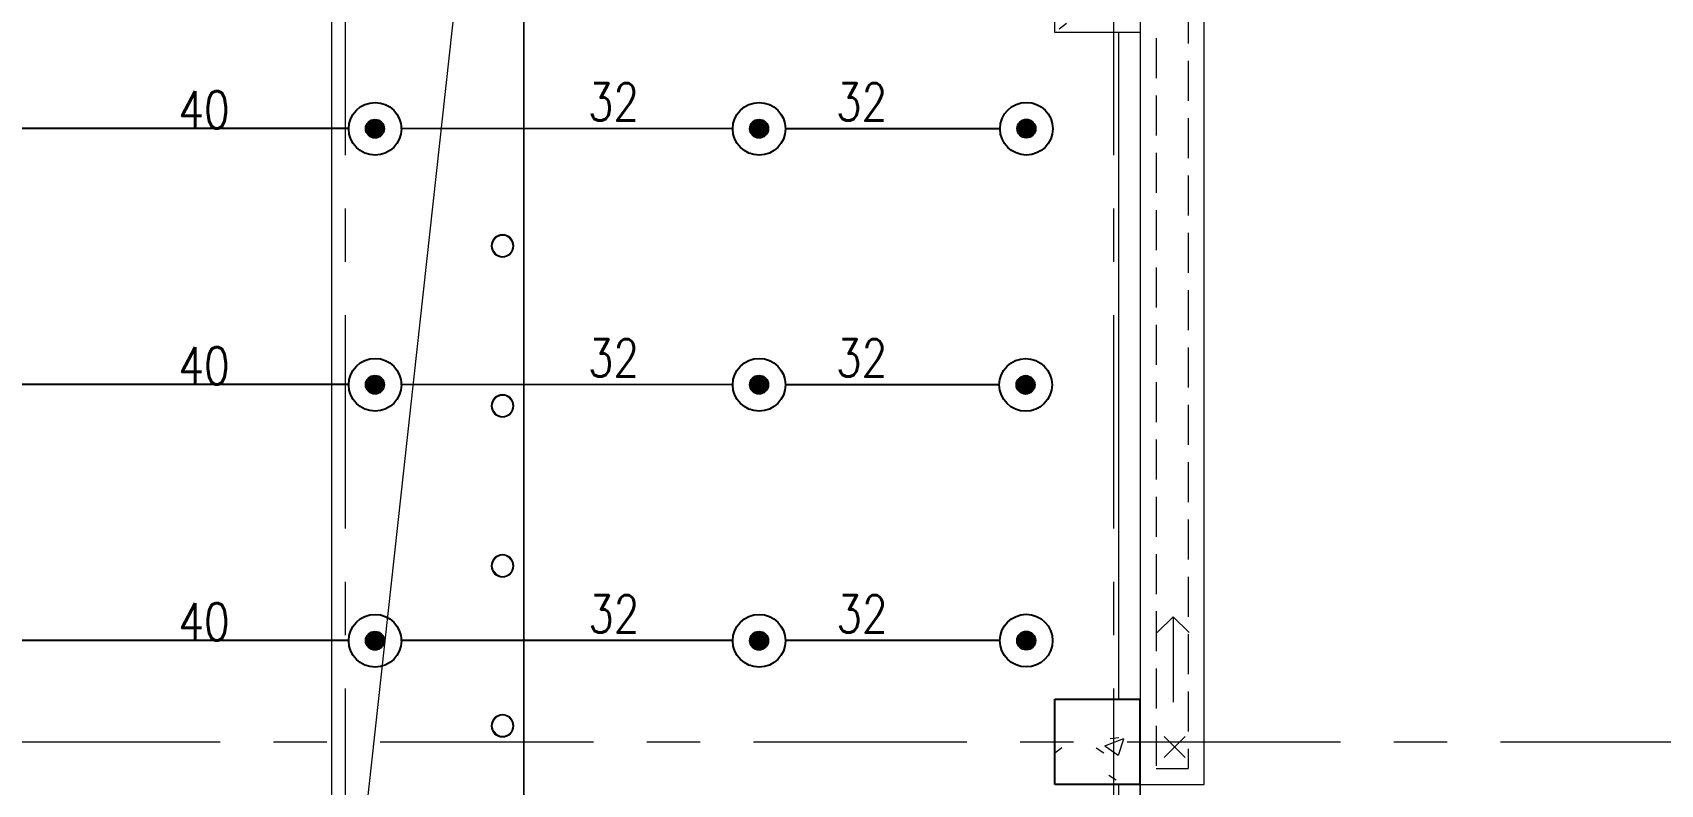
# Model space of a CAD drawing. Header units: millimetres. Extents: x -282761 to 137668, y -273845 to 94451.
# Drawn here: x 100875 to 116133, y -32425 to -25375 of the extents above; entities that cross this region are included whole.
import ezdxf
from ezdxf import colors
from ezdxf.entities.mleader import LeaderData, LeaderLine
from ezdxf.math import Vec2, Vec3

# ---------------------------------------------------------------- set-up
doc = ezdxf.new("R2010")
doc.units = ezdxf.units.MM
doc.linetypes.add('BLK_2 - 1ST__2ND_STOREY_PLAN-archi clean_11 SEPT 2024$0$IDA - Grid Line', pattern=[3500, 2000, -500, 500, -500])
doc.linetypes.add('BLK_2 - 1ST__2ND_STOREY_PLAN-archi clean_11 SEPT 2024$0$IDA - Hidden 065', pattern=[537.5, 375, -162.5])
for name, color, linetype in [('ANNOTATION', 7, 'Continuous'), ('M-_FIREPIPE_E', 1, 'Continuous'), ('M-_FIRESPRK_T-', 7, 'Continuous'), ('M-_SPRKPIEX_E-', 1, 'Continuous')]:
    doc.layers.add(name, color=color, linetype=linetype)
for name, color, linetype, lineweight in [('BLK_2 - 1ST__2ND_STOREY_PLAN-archi clean_11 SEPT 2024$0$0-1', 8, 'Continuous', 5), ('BLK_2 - 1ST__2ND_STOREY_PLAN-archi clean_11 SEPT 2024$0$1599_DB_A_BLK2_HQ_R21-2ND STOREY 20230517--$0$S-_COLN----_E', 8, 'Continuous', 9), ('BLK_2 - 1ST__2ND_STOREY_PLAN-archi clean_11 SEPT 2024$0$_CATCHMENT_DRAIN', 8, 'Continuous', 0), ('BLK_2 - 1ST__2ND_STOREY_PLAN-archi clean_11 SEPT 2024$0$A-_DETA----_E-1', 8, 'Continuous', 9), ('BLK_2 - 1ST__2ND_STOREY_PLAN-archi clean_11 SEPT 2024$0$A-_DETA----_E-2', 8, 'BLK_2 - 1ST__2ND_STOREY_PLAN-archi clean_11 SEPT 2024$0$IDA - Hidden 065', 9), ('BLK_2 - 1ST__2ND_STOREY_PLAN-archi clean_11 SEPT 2024$0$A-_FLOR----_E', 8, 'Continuous', 9), ('BLK_2 - 1ST__2ND_STOREY_PLAN-archi clean_11 SEPT 2024$0$A-_WALL----_E', 8, 'Continuous', 9), ('BLK_2 - 1ST__2ND_STOREY_PLAN-archi clean_11 SEPT 2024$0$C-_SITE----_E', 8, 'Continuous', 9), ('BLK_2 - 1ST__2ND_STOREY_PLAN-archi clean_11 SEPT 2024$0$S-_ANOTGRID_E-1', 8, 'BLK_2 - 1ST__2ND_STOREY_PLAN-archi clean_11 SEPT 2024$0$IDA - Grid Line', 9), ('BLK_2 - 1ST__2ND_STOREY_PLAN-archi clean_11 SEPT 2024$0$S-_COLN----_E-1', 8, 'Continuous', 25), ('BLK_2 - 1ST__2ND_STOREY_PLAN-archi clean_11 SEPT 2024$0$S-_COLN----_E-2', 8, 'Continuous', 9)]:
    doc.layers.add(name, color=color, linetype=linetype, lineweight=lineweight)
doc.styles.add('Simplex', font='SIMPLEX.shx', dxfattribs={"width": 0.8, "height": 2.5})
doc.styles.get("Standard").update_dxf_attribs({"font": 'arial.ttf'})

# ---------------------------------------------------------------- blocks, each defined once
blk = doc.blocks.new('ROYAL')
at = {"ltscale": 0.1}
h = blk.add_hatch(color=1, dxfattribs=at)
h.dxf.hatch_style = 1
h.paths.add_polyline_path([(17, 0.1, 1), (-17.1, 0.1, 1)])
at = {"layer": 'M-_SPRKPIEX_E-', "ltscale": 0.1}
for centre, radius in [((0, 0), 48.8), ((-0.1, 0.1), 17)]:
    blk.add_circle(centre, radius, dxfattribs=at)
blk = doc.blocks.new('Spkr-B2Foyer')
at = {"layer": 'M-_FIREPIPE_E'}
for p, q in [((-27469, -69003), (-30574, -69002)), ((-23869, -69004), (-26982, -69003)), ((-21365, -69004), (-23374, -69004)), ((-21179, -69004), (-21204, -69004)), ((-27469, -71403), (-30574, -71402)), ((-23869, -71404), (-26982, -71403)), ((-21371, -71406), (-23374, -71406)), ((-21181, -71406), (-21210, -71406)), ((-27469, -73803), (-30574, -73802)), ((-23869, -73804), (-26982, -73803)), ((-21366, -73804), (-23374, -73804)), ((-21179, -73804), (-21205, -73804))]:
    blk.add_line(p, q, dxfattribs=at)
at = {"layer": 'M-_SPRKPIEX_E-', "xscale": 5.0625, "yscale": 5.0625, "zscale": 5.0625}
for p in [(-27222, -69005), (-23622, -69005), (-21117, -69004), (-27222, -71405), (-23622, -71405), (-21124, -71406), (-27222, -73805), (-23622, -73805), (-21118, -73804)]:
    blk.add_blockref('ROYAL', p, dxfattribs=at)
blk = doc.blocks.new('BLK_2 - 1ST__2ND_STOREY_PLAN-archi clean_11 SEPT 2024$0$IDA - Bollard - 100R-4040388-BLK2 2ND STOREY')
at = {"layer": 'BLK_2 - 1ST__2ND_STOREY_PLAN-archi clean_11 SEPT 2024$0$C-_SITE----_E', "flags": 128}
for points in [[(95, -4), (86, 38), (60, 72), (21, 92), (-22, 94), (-62, 78), (-91, 46), (-104, 4), (-105, -4)], [(-105, -4), (-95, -46), (-69, -81), (-30, -101), (13, -103), (53, -86), (82, -54), (95, -13), (95, -4)]]:
    blk.add_lwpolyline(points, dxfattribs=at)
at = {"layer": 'BLK_2 - 1ST__2ND_STOREY_PLAN-archi clean_11 SEPT 2024$0$C-_SITE----_E'}
for radius, start, end in [(105, 360, 180), (105, 360, 180), (105, 360, 180), (105, 360, 180), (105, 360, 180), (105, 360, 180), (100, 0, 180), (100, 360, 180), (100, 360, 180), (100, 360, 180), (100, 360, 180), (100, 360, 180), (100, 360, 180), (105, 180, 360), (105, 180, 360), (105, 180, 360), (105, 180, 360), (105, 180, 360), (105, 180, 360), (100, 180, 0), (100, 180, 360), (100, 180, 360), (100, 180, 360), (100, 180, 360), (100, 180, 360), (100, 180, 360)]:
    blk.add_arc((-5, -4), radius, start, end, dxfattribs=at)
blk = doc.blocks.new('BLK_2 - 1ST__2ND_STOREY_PLAN-archi clean_11 SEPT 2024$0$1599_DB_A_BLK2_HQ_R21_rvt-2-BLK 2 2ND STOREY PLAN')
at = {"layer": 'BLK_2 - 1ST__2ND_STOREY_PLAN-archi clean_11 SEPT 2024$0$S-_COLN----_E-2'}
h = blk.add_hatch(dxfattribs=at)
h.set_pattern_fill('FP_40', color=256, style=0, pattern_type=2)
h.set_pattern_definition([(50, (0, 0), (1821.841, -159.39), [190.5, -2095.5]), (355, (0, 0), (-352.428, 1910.567), [152.4, -1676.4]), (100.451, (151.8, -13.3), (1469.426, 1751.166), [161.9, -1780.9]), (46.184, (0, 508), (2710.79, -420.428), [285.75, -3143.25]), (96.636, (226, 473), (2374.026, 2474.276), [242.85, -2671.35]), (351.184, (0, 508), (2374.05, 2474.25), [228.6, -2514.6]), (21, (254, 381), (1516.143, -1022.652), [190.5, -2095.5]), (326, (254, 381), (618.02, 1841.88), [152.4, -1676.4]), (71.451, (380.3, 295.8), (2134.171, 819.212), [161.9, -1780.9]), (37.5, (0, 0), (30.886, 845.5504), [83.82, -1572.26, 83.82, -1617.98, -1682.75]), (37.5, (0, 0), (30.886, 845.5504), [-3357.88, 83.82, -1598.93]), (7.5, (0, 0), (668.1966, 1001.806), [83.82, -886.46, 83.82, -1534.16, -641.35]), (7.5, (0, 0), (668.1966, 1001.806), [-2588.26, 83.82, -557.53]), (327.5, (-566.4, 0), (1355.9093, -57.2896), [83.82, -551.18, 83.82, -1897.38, -2628.9]), (327.5, (-566.4, 0), (1355.9093, -57.2896), [-2616.2, 83.82, -2545.08]), (317.5, (-820.4, 0), (1481.293, 254.266), [83.82, -741.68, 83.82, -1231.9, -1866.9]), (317.5, (-820.4, 0), (1481.293, 254.266), [-2141.22, 83.82, -1783.08])])
h.paths.add_polyline_path([(-109836, -68102), (-109836, -67302), (-110636, -67302), (-110636, -68102), (-110036, -68102)])
h = blk.add_hatch(dxfattribs=at)
h.set_pattern_fill('FP_2', color=256, style=0, pattern_type=2)
h.set_pattern_definition([(50, (0, 0), (1821.84, -159.39), [190.5, -2095.5]), (355, (0, 0), (-352.428, 1910.567), [152.4, -1676.4]), (100.451, (151.8, -13.3), (1469.426, 1751.166), [161.9, -1780.9]), (46.184, (0, 508), (2710.79, -420.428), [285.75, -3143.25]), (96.636, (226, 473), (2374.026, 2474.276), [242.85, -2671.35]), (351.184, (0, 508), (2374.05, 2474.25), [228.6, -2514.6]), (21, (254, 381), (1516.144, -1022.652), [190.5, -2095.5]), (326, (254, 381), (618.02, 1841.88), [152.4, -1676.4]), (71.451, (380.3, 295.8), (2134.171, 819.212), [161.9, -1780.9]), (37.5, (0, 0), (30.886, 845.5504), [83.82, -1572.26, 83.82, -1617.98, -1682.75]), (37.5, (0, 0), (30.886, 845.5504), [-3357.88, 83.82, -1598.93]), (7.5, (0, 0), (668.1966, 1001.806), [83.82, -886.46, 83.82, -1534.16, -641.35]), (7.5, (0, 0), (668.1966, 1001.806), [-2588.26, 83.82, -557.53]), (327.5, (-566.4, 0), (1355.9093, -57.2896), [83.82, -551.18, 83.82, -1897.38, -2628.9]), (327.5, (-566.4, 0), (1355.9093, -57.2896), [-2616.2, 83.82, -2545.08]), (317.5, (-820.4, 0), (1481.293, 254.266), [83.82, -741.68, 83.82, -1231.9, -1866.9]), (317.5, (-820.4, 0), (1481.293, 254.266), [-2141.22, 83.82, -1783.08])])
h.paths.add_polyline_path([(-110636, -75152), (-109836, -75152), (-109836, -74352), (-110636, -74352)])
at = {"layer": 'BLK_2 - 1ST__2ND_STOREY_PLAN-archi clean_11 SEPT 2024$0$A-_DETA----_E-1'}
blk.add_line((-117411, -78352), (-115811, -63763), dxfattribs=at)
at = {"layer": 'BLK_2 - 1ST__2ND_STOREY_PLAN-archi clean_11 SEPT 2024$0$A-_DETA----_E-2'}
blk.add_line((-109836, -67302), (-109836, -89402), dxfattribs=at)
at = {"layer": 'BLK_2 - 1ST__2ND_STOREY_PLAN-archi clean_11 SEPT 2024$0$A-_FLOR----_E'}
for p, q in [((-117411, -91942), (-117411, -67802)), ((-115611, -119802), (-115611, -67802)), ((-115611, -67802), (-115611, -88902)), ((-110636, -68102), (-110636, -67802)), ((-110036, -68102), (-110636, -68102)), ((-110636, -75152), (-110636, -74352)), ((-110636, -74352), (-110036, -74352)), ((-109836, -75152), (-110636, -75152)), ((-109836, -81352), (-109836, -75152))]:
    blk.add_line(p, q, dxfattribs=at)
at = {"layer": 'BLK_2 - 1ST__2ND_STOREY_PLAN-archi clean_11 SEPT 2024$0$A-_WALL----_E'}
for p, q in [((-110036, -74352), (-110036, -68102)), ((-109836, -68102), (-110036, -68102)), ((-109836, -68102), (-109836, -74352)), ((-110036, -74352), (-109836, -74352))]:
    blk.add_line(p, q, dxfattribs=at)
at = {"layer": 'BLK_2 - 1ST__2ND_STOREY_PLAN-archi clean_11 SEPT 2024$0$S-_COLN----_E-1'}
for p, q in [((-110636, -75152), (-110636, -74352)), ((-110636, -74352), (-109836, -74352)), ((-109836, -75152), (-109836, -74352)), ((-109836, -75152), (-110636, -75152))]:
    blk.add_line(p, q, dxfattribs=at)
at = {"layer": 'BLK_2 - 1ST__2ND_STOREY_PLAN-archi clean_11 SEPT 2024$0$C-_SITE----_E'}
for p in [(-115807, -70098), (-115807, -71598), (-115807, -73098), (-115807, -74598)]:
    blk.add_blockref('BLK_2 - 1ST__2ND_STOREY_PLAN-archi clean_11 SEPT 2024$0$IDA - Bollard - 100R-4040388-BLK2 2ND STOREY', p, dxfattribs=at)
blk = doc.blocks.new('BLK_2 - 1ST__2ND_STOREY_PLAN-archi clean_11 SEPT 2024$0$1599_DRAINAGE_SITE_2ND STY_dwg__U4-9002809-BLK 2 2ND STOREY PLAN')
at = {"layer": 'BLK_2 - 1ST__2ND_STOREY_PLAN-archi clean_11 SEPT 2024$0$A-_DETA----_E-1'}
blk.add_line((0, -400), (0, 400), dxfattribs=at)
at = {"layer": 'BLK_2 - 1ST__2ND_STOREY_PLAN-archi clean_11 SEPT 2024$0$A-_DETA----_E-1', "flags": 128}
blk.add_lwpolyline([(-150, -251), (0, -400), (150, -251)], dxfattribs=at)
blk = doc.blocks.new('BLK_2 - 1ST__2ND_STOREY_PLAN-archi clean_11 SEPT 2024$0$1599_DRAINAGE_SITE_2ND STY_dwg_DRAIN_Summit-9002827-BLK 2 2ND STOREY PLAN')
at = {"layer": 'BLK_2 - 1ST__2ND_STOREY_PLAN-archi clean_11 SEPT 2024$0$A-_DETA----_E-1'}
for p, q in [((-99, 99), (99, -99)), ((99, 99), (-99, -99))]:
    blk.add_line(p, q, dxfattribs=at)
blk = doc.blocks.new('BLK_2 - 1ST__2ND_STOREY_PLAN-archi clean_11 SEPT 2024')
at = {"layer": 'BLK_2 - 1ST__2ND_STOREY_PLAN-archi clean_11 SEPT 2024$0$1599_DB_A_BLK2_HQ_R21-2ND STOREY 20230517--$0$S-_COLN----_E'}
h = blk.add_hatch(dxfattribs=at)
h.set_pattern_fill('FP_2', color=256, style=0, pattern_type=2)
h.set_pattern_definition([(50, (-41522.3, -42727.7), (1821.84, -159.39), [190.5, -2095.5]), (355, (-41522.3, -42727.7), (-352.43, 1910.57), [152.4, -1676.4]), (100.451, (-41370.4, -42741), (1469.43, 1751.17), [161.9, -1780.9]), (46.184, (-41522.3, -42219.7), (2710.79, -420.43), [285.75, -3143.25]), (96.636, (-41296.4, -42254.7), (2374.03, 2474.28), [242.85, -2671.35]), (351.184, (-41522.3, -42219.7), (2374.05, 2474.25), [228.6, -2514.6]), (21, (-41268.3, -42346.7), (1516.143, -1022.65), [190.5, -2095.5]), (326, (-41268.3, -42346.7), (618.02, 1841.88), [152.4, -1676.4]), (71.451, (-41141.9, -42432), (2134.17, 819.21), [161.9, -1780.9]), (37.5, (-41522.25, -42727.7), (30.886, 845.55), [83.82, -1572.26, 83.82, -1617.98, -1682.75]), (37.5, (-41522.25, -42727.7), (30.886, 845.55), [-3357.88, 83.82, -1598.93]), (7.5, (-41522.25, -42727.7), (668.197, 1001.806), [83.82, -886.46, 83.82, -1534.16, -641.35]), (7.5, (-41522.25, -42727.7), (668.197, 1001.806), [-2588.26, 83.82, -557.53]), (327.5, (-42088.7, -42727.7), (1355.909, -57.29), [83.82, -551.18, 83.82, -1897.38, -2628.9]), (327.5, (-42088.7, -42727.7), (1355.909, -57.29), [-2616.2, 83.82, -2545.08]), (317.5, (-42342.7, -42727.7), (1481.293, 254.266), [83.82, -741.68, 83.82, -1231.9, -1866.9]), (317.5, (-42342.7, -42727.7), (1481.293, 254.266), [-2141.22, 83.82, -1783.08])])
h.paths.add_polyline_path([(-20852, -75152), (-20052, -75152), (-20052, -74352), (-20852, -74352)], flags=0)
blk.add_line((-20252, -75352), (-20252, -75152))
for p, q in [((-20052, -67302), (-20052, -89402)), ((-20252, -74352), (-20252, -68102)), ((-20052, -68102), (-20052, -74352)), ((-20852, -74352), (-20052, -74352)), ((-20852, -75152), (-20852, -74352)), ((-20052, -75152), (-20052, -74352)), ((-20052, -75152), (-20852, -75152))]:
    blk.add_line(p, q, dxfattribs=at)
at = {"layer": 'BLK_2 - 1ST__2ND_STOREY_PLAN-archi clean_11 SEPT 2024$0$A-_DETA----_E-1'}
blk.add_line((-19902, -75002), (-19602, -75002), dxfattribs=at)
at = {"layer": 'BLK_2 - 1ST__2ND_STOREY_PLAN-archi clean_11 SEPT 2024$0$A-_DETA----_E-1', "flags": 128}
blk.add_lwpolyline([(-20052, -57952), (-20052, -75152), (-19452, -75152), (-19452, -58087)], dxfattribs=at)
at = {"layer": 'BLK_2 - 1ST__2ND_STOREY_PLAN-archi clean_11 SEPT 2024$0$A-_DETA----_E-2', "flags": 128}
for points in [[(-18204, -57202), (-19531, -57202), (-19902, -57986), (-19902, -75002)], [(-17904, -57502), (-19341, -57502), (-19602, -58053), (-19602, -75002)]]:
    blk.add_lwpolyline(points, dxfattribs=at)
at = {"layer": 'BLK_2 - 1ST__2ND_STOREY_PLAN-archi clean_11 SEPT 2024$0$A-_FLOR----_E'}
blk.add_line((-20052, -57952), (-20052, -98752), dxfattribs=at)
at = {"layer": 'BLK_2 - 1ST__2ND_STOREY_PLAN-archi clean_11 SEPT 2024$0$S-_ANOTGRID_E-1'}
for p, q in [((-27502, -28753), (-27502, -122559)), ((-20302, -28753), (-20302, -122559)), ((-51674, -74752), (4861, -74752))]:
    blk.add_line(p, q, dxfattribs=at)
at = {"extrusion": (0, 0, -1), "zscale": -1, "rotation": 180.0000000000055}
blk.add_blockref('BLK_2 - 1ST__2ND_STOREY_PLAN-archi clean_11 SEPT 2024$0$1599_DRAINAGE_SITE_2ND STY_dwg__U4-9002809-BLK 2 2ND STOREY PLAN', (19741, -73980), dxfattribs=at)
blk.add_blockref('BLK_2 - 1ST__2ND_STOREY_PLAN-archi clean_11 SEPT 2024$0$1599_DRAINAGE_SITE_2ND STY_dwg_DRAIN_Summit-9002827-BLK 2 2ND STOREY PLAN', (-19727, -74802))
at = {"layer": 'BLK_2 - 1ST__2ND_STOREY_PLAN-archi clean_11 SEPT 2024$0$0-1'}
blk.add_blockref('BLK_2 - 1ST__2ND_STOREY_PLAN-archi clean_11 SEPT 2024$0$1599_DB_A_BLK2_HQ_R21_rvt-2-BLK 2 2ND STOREY PLAN', (89785, 0), dxfattribs=at)

msp = doc.modelspace()

# ---------------------------------------------------------------- block references
at = {"color": 30}
msp.add_blockref('Spkr-B2Foyer', (131307.1, 42727.7), dxfattribs=at)
at = {"layer": 'BLK_2 - 1ST__2ND_STOREY_PLAN-archi clean_11 SEPT 2024$0$_CATCHMENT_DRAIN'}
msp.add_blockref('BLK_2 - 1ST__2ND_STOREY_PLAN-archi clean_11 SEPT 2024', (131307.1, 42727.7), dxfattribs=at)

# ---------------------------------------------------------------- texts
at = {"layer": 'M-_FIRESPRK_T-', "style": 'Simplex', "width": 0.8}
for s, p in [('40', (102242, -26273.7)), ('32', (106080.1, -26200.7)), ('32', (108405.8, -26200.7)), ('40', (102242, -28673.7)), ('32', (106080.1, -28600.7)), ('32', (108405.8, -28600.7)), ('32', (106083.2, -31000.7)), ('32', (108408.9, -31000.7)), ('40', (102242, -31073.7))]:
    msp.add_text(s, height=350, dxfattribs=at).set_placement(p)

# ---------------------------------------------------------------- leaders
at = {"layer": 'ANNOTATION'}
ml = msp.add_multileader_mtext('Standard', dxfattribs=at)
ml.set_content('DR 1-2\\P%%C100 DR PIPE\\PT/A & T/B\\P\\P%%C50 HR PIPE \\PF/B & T/A\\P\\P%%C150 SPK \\PF/B & T/A', color=256)
ml.set_leader_properties()
ml.build(insert=Vec2(0, 0))
ml.multileader.update_dxf_attribs({"arrow_head_size": 320, "scale": 80})
ctx = ml.context
ctx.base_point, ctx.scale, ctx.char_height, ctx.arrow_head_size, ctx.landing_gap_size, ctx.plane_origin = Vec3(111639.4, -18310.1), 80, 320, 320, 160, Vec3(106003, -22158.8)
notes = []
notes.append((ctx, [(0, (1, 1, 0), (109199.1, -18310.1), (1, 0), 2440.3, [(2, [(103700.6, -20883.7), (103726.2, -21760.9), (103759.4, -21520.8)], 0, [])])]))
ctx.mtext.insert, ctx.mtext.flow_direction = Vec3(111799.4, -18146.4), 5
for ctx, leaders in notes:
    for number, flags, end, landing, length, lines in leaders:
        leader = LeaderData()
        leader.index, (leader.has_last_leader_line, leader.has_dogleg_vector, leader.attachment_direction) = number, flags
        leader.last_leader_point, leader.dogleg_vector, leader.dogleg_length = Vec3(end), Vec3(landing), length
        for number, points, colour, breaks in lines:
            line = LeaderLine()
            line.index, line.vertices, line.color, line.breaks = number, Vec3.list(points), colors.encode_raw_color(colour), breaks
            leader.lines.append(line)
        ctx.leaders.append(leader)

doc.saveas('drawing.dxf')
